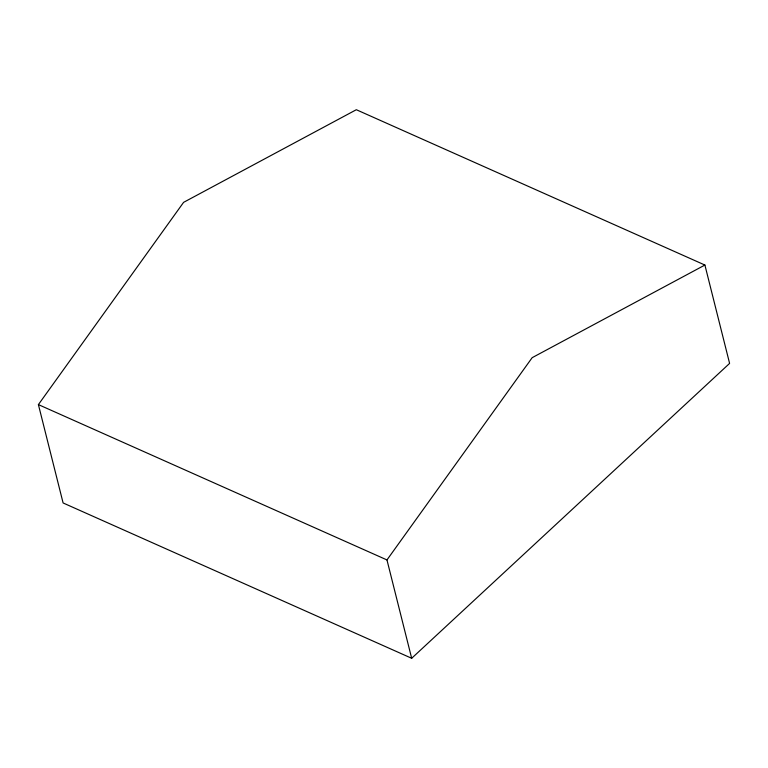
<?xml version="1.0" encoding="UTF-8"?>
<svg xmlns="http://www.w3.org/2000/svg" width="768" height="768" viewBox="0 0 768 768"><rect width="100%" height="100%" fill="white"/><g stroke="black" fill="none" stroke-linecap="round" stroke-linejoin="round"><path stroke-width="1.15" d="M38.4 404.602L183.6 202.349L356.323 109.718L704.899 265.046L729.6 363.398L411.677 658.282L63.101 502.954L38.4 404.602L386.966 559.939L411.677 658.282M386.966 559.939L532.166 357.677L704.899 265.046"/></g></svg>
